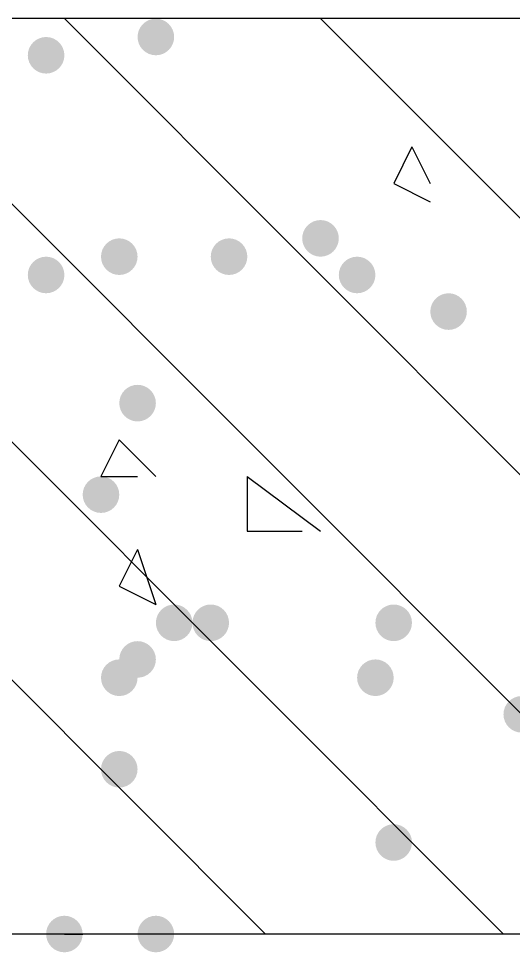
# Model space of a CAD drawing. Header units: inches. Extents: x 11 to 286, y 6 to 196.
# Drawn here: x 143.418 to 144.563, y 109.827 to 111.986 of the extents above; entities that cross this region are included whole.
import ezdxf

# ---------------------------------------------------------------- set-up
doc = ezdxf.new("R2010")
doc.units = ezdxf.units.IN
doc.header["$MEASUREMENT"] = 0
doc.layers.add('PDF_几何图形', color=7, linetype='Continuous')
doc.layers.add('PDF_实体填充', color=7, linetype='Continuous', true_color=0xffffff)

msp = doc.modelspace()

# ---------------------------------------------------------------- hatches: boundary and pattern name
at = {"layer": 'PDF_实体填充', "transparency": 33554559}
h = msp.add_hatch(color=7, dxfattribs=at)
edge = h.paths.add_edge_path(flags=0)
edge.add_spline(control_points=[(143.7781, 111.9434), (143.7781, 111.9202), (143.7591, 111.9011), (143.7358, 111.9011)], knot_values=[0, 0, 0, 0, 1, 1, 1, 1], degree=3, periodic=0)
edge.add_spline(control_points=[(143.7358, 111.9011), (143.7125, 111.9011), (143.6934, 111.9202), (143.6934, 111.9434)], knot_values=[0, 0, 0, 0, 1, 1, 1, 1], degree=3, periodic=0)
edge.add_line((143.6934, 111.9434), (143.6934, 111.9434))
edge.add_spline(control_points=[(143.6934, 111.9434), (143.6934, 111.9667), (143.7125, 111.9858), (143.7358, 111.9858)], knot_values=[0, 0, 0, 0, 1, 1, 1, 1], degree=3, periodic=0)
edge.add_spline(control_points=[(143.7358, 111.9858), (143.7591, 111.9858), (143.7781, 111.9667), (143.7781, 111.9434)], knot_values=[0, 0, 0, 0, 1, 1, 1, 1], degree=3, periodic=0)
edge.add_line((143.7781, 111.9434), (143.7781, 111.9434))
edge.add_line((143.7781, 111.9434), (143.7781, 111.9434))
h = msp.add_hatch(color=7, dxfattribs=at)
edge = h.paths.add_edge_path(flags=0)
edge.add_spline(control_points=[(143.5241, 111.9011), (143.5241, 111.8778), (143.5051, 111.8588), (143.4818, 111.8588)], knot_values=[0, 0, 0, 0, 1, 1, 1, 1], degree=3, periodic=0)
edge.add_spline(control_points=[(143.4818, 111.8588), (143.4585, 111.8588), (143.4394, 111.8778), (143.4394, 111.9011)], knot_values=[0, 0, 0, 0, 1, 1, 1, 1], degree=3, periodic=0)
edge.add_line((143.4394, 111.9011), (143.4394, 111.9011))
edge.add_spline(control_points=[(143.4394, 111.9011), (143.4394, 111.9244), (143.4585, 111.9434), (143.4818, 111.9434)], knot_values=[0, 0, 0, 0, 1, 1, 1, 1], degree=3, periodic=0)
edge.add_spline(control_points=[(143.4818, 111.9434), (143.5051, 111.9434), (143.5241, 111.9244), (143.5241, 111.9011)], knot_values=[0, 0, 0, 0, 1, 1, 1, 1], degree=3, periodic=0)
edge.add_line((143.5241, 111.9011), (143.5241, 111.9011))
edge.add_line((143.5241, 111.9011), (143.5241, 111.9011))
h = msp.add_hatch(color=7, dxfattribs=at)
edge = h.paths.add_edge_path(flags=0)
edge.add_spline(control_points=[(144.1591, 111.4778), (144.1591, 111.4545), (144.1401, 111.4354), (144.1168, 111.4354)], knot_values=[0, 0, 0, 0, 1, 1, 1, 1], degree=3, periodic=0)
edge.add_spline(control_points=[(144.1168, 111.4354), (144.0935, 111.4354), (144.0744, 111.4545), (144.0744, 111.4778)], knot_values=[0, 0, 0, 0, 1, 1, 1, 1], degree=3, periodic=0)
edge.add_line((144.0744, 111.4778), (144.0744, 111.4778))
edge.add_spline(control_points=[(144.0744, 111.4778), (144.0744, 111.5011), (144.0935, 111.5201), (144.1168, 111.5201)], knot_values=[0, 0, 0, 0, 1, 1, 1, 1], degree=3, periodic=0)
edge.add_spline(control_points=[(144.1168, 111.5201), (144.1401, 111.5201), (144.1591, 111.5011), (144.1591, 111.4778)], knot_values=[0, 0, 0, 0, 1, 1, 1, 1], degree=3, periodic=0)
edge.add_line((144.1591, 111.4778), (144.1591, 111.4778))
edge.add_line((144.1591, 111.4778), (144.1591, 111.4778))
h = msp.add_hatch(color=7, dxfattribs=at)
edge = h.paths.add_edge_path(flags=0)
edge.add_spline(control_points=[(143.6934, 111.4354), (143.6934, 111.4122), (143.6744, 111.3931), (143.6511, 111.3931)], knot_values=[0, 0, 0, 0, 1, 1, 1, 1], degree=3, periodic=0)
edge.add_spline(control_points=[(143.6511, 111.3931), (143.6278, 111.3931), (143.6088, 111.4122), (143.6088, 111.4354)], knot_values=[0, 0, 0, 0, 1, 1, 1, 1], degree=3, periodic=0)
edge.add_line((143.6088, 111.4354), (143.6088, 111.4354))
edge.add_spline(control_points=[(143.6088, 111.4354), (143.6088, 111.4587), (143.6278, 111.4778), (143.6511, 111.4778)], knot_values=[0, 0, 0, 0, 1, 1, 1, 1], degree=3, periodic=0)
edge.add_spline(control_points=[(143.6511, 111.4778), (143.6744, 111.4778), (143.6934, 111.4587), (143.6934, 111.4354)], knot_values=[0, 0, 0, 0, 1, 1, 1, 1], degree=3, periodic=0)
edge.add_line((143.6934, 111.4354), (143.6934, 111.4354))
edge.add_line((143.6934, 111.4354), (143.6934, 111.4354))
h = msp.add_hatch(color=7, dxfattribs=at)
edge = h.paths.add_edge_path(flags=0)
edge.add_spline(control_points=[(143.9474, 111.4354), (143.9474, 111.4122), (143.9284, 111.3931), (143.9051, 111.3931)], knot_values=[0, 0, 0, 0, 1, 1, 1, 1], degree=3, periodic=0)
edge.add_spline(control_points=[(143.9051, 111.3931), (143.8818, 111.3931), (143.8628, 111.4122), (143.8628, 111.4354)], knot_values=[0, 0, 0, 0, 1, 1, 1, 1], degree=3, periodic=0)
edge.add_line((143.8628, 111.4354), (143.8628, 111.4354))
edge.add_spline(control_points=[(143.8628, 111.4354), (143.8628, 111.4587), (143.8818, 111.4778), (143.9051, 111.4778)], knot_values=[0, 0, 0, 0, 1, 1, 1, 1], degree=3, periodic=0)
edge.add_spline(control_points=[(143.9051, 111.4778), (143.9284, 111.4778), (143.9474, 111.4587), (143.9474, 111.4354)], knot_values=[0, 0, 0, 0, 1, 1, 1, 1], degree=3, periodic=0)
edge.add_line((143.9474, 111.4354), (143.9474, 111.4354))
edge.add_line((143.9474, 111.4354), (143.9474, 111.4354))
h = msp.add_hatch(color=7, dxfattribs=at)
edge = h.paths.add_edge_path(flags=0)
edge.add_spline(control_points=[(143.5241, 111.3931), (143.5241, 111.3698), (143.5051, 111.3508), (143.4818, 111.3508)], knot_values=[0, 0, 0, 0, 1, 1, 1, 1], degree=3, periodic=0)
edge.add_spline(control_points=[(143.4818, 111.3508), (143.4585, 111.3508), (143.4394, 111.3698), (143.4394, 111.3931)], knot_values=[0, 0, 0, 0, 1, 1, 1, 1], degree=3, periodic=0)
edge.add_line((143.4394, 111.3931), (143.4394, 111.3931))
edge.add_spline(control_points=[(143.4394, 111.3931), (143.4394, 111.4164), (143.4585, 111.4354), (143.4818, 111.4354)], knot_values=[0, 0, 0, 0, 1, 1, 1, 1], degree=3, periodic=0)
edge.add_spline(control_points=[(143.4818, 111.4354), (143.5051, 111.4354), (143.5241, 111.4164), (143.5241, 111.3931)], knot_values=[0, 0, 0, 0, 1, 1, 1, 1], degree=3, periodic=0)
edge.add_line((143.5241, 111.3931), (143.5241, 111.3931))
edge.add_line((143.5241, 111.3931), (143.5241, 111.3931))
h = msp.add_hatch(color=7, dxfattribs=at)
edge = h.paths.add_edge_path(flags=0)
edge.add_spline(control_points=[(144.2438, 111.3931), (144.2438, 111.3698), (144.2247, 111.3508), (144.2014, 111.3508)], knot_values=[0, 0, 0, 0, 1, 1, 1, 1], degree=3, periodic=0)
edge.add_spline(control_points=[(144.2014, 111.3508), (144.1782, 111.3508), (144.1591, 111.3698), (144.1591, 111.3931)], knot_values=[0, 0, 0, 0, 1, 1, 1, 1], degree=3, periodic=0)
edge.add_line((144.1591, 111.3931), (144.1591, 111.3931))
edge.add_spline(control_points=[(144.1591, 111.3931), (144.1591, 111.4164), (144.1782, 111.4354), (144.2014, 111.4354)], knot_values=[0, 0, 0, 0, 1, 1, 1, 1], degree=3, periodic=0)
edge.add_spline(control_points=[(144.2014, 111.4354), (144.2247, 111.4354), (144.2438, 111.4164), (144.2438, 111.3931)], knot_values=[0, 0, 0, 0, 1, 1, 1, 1], degree=3, periodic=0)
edge.add_line((144.2438, 111.3931), (144.2438, 111.3931))
edge.add_line((144.2438, 111.3931), (144.2438, 111.3931))
h = msp.add_hatch(color=7, dxfattribs=at)
edge = h.paths.add_edge_path(flags=0)
edge.add_spline(control_points=[(144.4554, 111.3084), (144.4554, 111.2852), (144.4364, 111.2661), (144.4131, 111.2661)], knot_values=[0, 0, 0, 0, 1, 1, 1, 1], degree=3, periodic=0)
edge.add_spline(control_points=[(144.4131, 111.2661), (144.3898, 111.2661), (144.3708, 111.2852), (144.3708, 111.3084)], knot_values=[0, 0, 0, 0, 1, 1, 1, 1], degree=3, periodic=0)
edge.add_line((144.3708, 111.3084), (144.3708, 111.3084))
edge.add_spline(control_points=[(144.3708, 111.3084), (144.3708, 111.3317), (144.3898, 111.3508), (144.4131, 111.3508)], knot_values=[0, 0, 0, 0, 1, 1, 1, 1], degree=3, periodic=0)
edge.add_spline(control_points=[(144.4131, 111.3508), (144.4364, 111.3508), (144.4554, 111.3317), (144.4554, 111.3084)], knot_values=[0, 0, 0, 0, 1, 1, 1, 1], degree=3, periodic=0)
edge.add_line((144.4554, 111.3084), (144.4554, 111.3084))
edge.add_line((144.4554, 111.3084), (144.4554, 111.3084))
h = msp.add_hatch(color=7, dxfattribs=at)
edge = h.paths.add_edge_path(flags=0)
edge.add_spline(control_points=[(143.7358, 111.0968), (143.7358, 111.0735), (143.7167, 111.0544), (143.6934, 111.0544)], knot_values=[0, 0, 0, 0, 1, 1, 1, 1], degree=3, periodic=0)
edge.add_spline(control_points=[(143.6934, 111.0544), (143.6702, 111.0544), (143.6511, 111.0735), (143.6511, 111.0968)], knot_values=[0, 0, 0, 0, 1, 1, 1, 1], degree=3, periodic=0)
edge.add_line((143.6511, 111.0968), (143.6511, 111.0968))
edge.add_spline(control_points=[(143.6511, 111.0968), (143.6511, 111.1201), (143.6702, 111.1391), (143.6934, 111.1391)], knot_values=[0, 0, 0, 0, 1, 1, 1, 1], degree=3, periodic=0)
edge.add_spline(control_points=[(143.6934, 111.1391), (143.7167, 111.1391), (143.7358, 111.1201), (143.7358, 111.0968)], knot_values=[0, 0, 0, 0, 1, 1, 1, 1], degree=3, periodic=0)
edge.add_line((143.7358, 111.0968), (143.7358, 111.0968))
edge.add_line((143.7358, 111.0968), (143.7358, 111.0968))
h = msp.add_hatch(color=7, dxfattribs=at)
edge = h.paths.add_edge_path(flags=0)
edge.add_spline(control_points=[(143.6511, 110.8851), (143.6511, 110.8618), (143.6321, 110.8428), (143.6088, 110.8428)], knot_values=[0, 0, 0, 0, 1, 1, 1, 1], degree=3, periodic=0)
edge.add_spline(control_points=[(143.6088, 110.8428), (143.5855, 110.8428), (143.5664, 110.8618), (143.5664, 110.8851)], knot_values=[0, 0, 0, 0, 1, 1, 1, 1], degree=3, periodic=0)
edge.add_line((143.5664, 110.8851), (143.5664, 110.8851))
edge.add_spline(control_points=[(143.5664, 110.8851), (143.5664, 110.9084), (143.5855, 110.9274), (143.6088, 110.9274)], knot_values=[0, 0, 0, 0, 1, 1, 1, 1], degree=3, periodic=0)
edge.add_spline(control_points=[(143.6088, 110.9274), (143.6321, 110.9274), (143.6511, 110.9084), (143.6511, 110.8851)], knot_values=[0, 0, 0, 0, 1, 1, 1, 1], degree=3, periodic=0)
edge.add_line((143.6511, 110.8851), (143.6511, 110.8851))
edge.add_line((143.6511, 110.8851), (143.6511, 110.8851))
h = msp.add_hatch(color=7, dxfattribs=at)
edge = h.paths.add_edge_path(flags=0)
edge.add_spline(control_points=[(143.8204, 110.5888), (143.8204, 110.5655), (143.8014, 110.5464), (143.7781, 110.5464)], knot_values=[0, 0, 0, 0, 1, 1, 1, 1], degree=3, periodic=0)
edge.add_spline(control_points=[(143.7781, 110.5464), (143.7548, 110.5464), (143.7358, 110.5655), (143.7358, 110.5888)], knot_values=[0, 0, 0, 0, 1, 1, 1, 1], degree=3, periodic=0)
edge.add_line((143.7358, 110.5888), (143.7358, 110.5888))
edge.add_spline(control_points=[(143.7358, 110.5888), (143.7358, 110.6121), (143.7548, 110.6311), (143.7781, 110.6311)], knot_values=[0, 0, 0, 0, 1, 1, 1, 1], degree=3, periodic=0)
edge.add_spline(control_points=[(143.7781, 110.6311), (143.8014, 110.6311), (143.8204, 110.6121), (143.8204, 110.5888)], knot_values=[0, 0, 0, 0, 1, 1, 1, 1], degree=3, periodic=0)
edge.add_line((143.8204, 110.5888), (143.8204, 110.5888))
edge.add_line((143.8204, 110.5888), (143.8204, 110.5888))
h = msp.add_hatch(color=7, dxfattribs=at)
edge = h.paths.add_edge_path(flags=0)
edge.add_spline(control_points=[(143.9051, 110.5888), (143.9051, 110.5655), (143.8861, 110.5464), (143.8628, 110.5464)], knot_values=[0, 0, 0, 0, 1, 1, 1, 1], degree=3, periodic=0)
edge.add_spline(control_points=[(143.8628, 110.5464), (143.8395, 110.5464), (143.8204, 110.5655), (143.8204, 110.5888)], knot_values=[0, 0, 0, 0, 1, 1, 1, 1], degree=3, periodic=0)
edge.add_line((143.8204, 110.5888), (143.8204, 110.5888))
edge.add_spline(control_points=[(143.8204, 110.5888), (143.8204, 110.6121), (143.8395, 110.6311), (143.8628, 110.6311)], knot_values=[0, 0, 0, 0, 1, 1, 1, 1], degree=3, periodic=0)
edge.add_spline(control_points=[(143.8628, 110.6311), (143.8861, 110.6311), (143.9051, 110.6121), (143.9051, 110.5888)], knot_values=[0, 0, 0, 0, 1, 1, 1, 1], degree=3, periodic=0)
edge.add_line((143.9051, 110.5888), (143.9051, 110.5888))
edge.add_line((143.9051, 110.5888), (143.9051, 110.5888))
h = msp.add_hatch(color=7, dxfattribs=at)
edge = h.paths.add_edge_path(flags=0)
edge.add_spline(control_points=[(144.3284, 110.5888), (144.3284, 110.5655), (144.3094, 110.5464), (144.2861, 110.5464)], knot_values=[0, 0, 0, 0, 1, 1, 1, 1], degree=3, periodic=0)
edge.add_spline(control_points=[(144.2861, 110.5464), (144.2628, 110.5464), (144.2438, 110.5655), (144.2438, 110.5888)], knot_values=[0, 0, 0, 0, 1, 1, 1, 1], degree=3, periodic=0)
edge.add_line((144.2438, 110.5888), (144.2438, 110.5888))
edge.add_spline(control_points=[(144.2438, 110.5888), (144.2438, 110.6121), (144.2628, 110.6311), (144.2861, 110.6311)], knot_values=[0, 0, 0, 0, 1, 1, 1, 1], degree=3, periodic=0)
edge.add_spline(control_points=[(144.2861, 110.6311), (144.3094, 110.6311), (144.3284, 110.6121), (144.3284, 110.5888)], knot_values=[0, 0, 0, 0, 1, 1, 1, 1], degree=3, periodic=0)
edge.add_line((144.3284, 110.5888), (144.3284, 110.5888))
edge.add_line((144.3284, 110.5888), (144.3284, 110.5888))
h = msp.add_hatch(color=7, dxfattribs=at)
edge = h.paths.add_edge_path(flags=0)
edge.add_spline(control_points=[(143.7358, 110.5041), (143.7358, 110.4808), (143.7167, 110.4618), (143.6934, 110.4618)], knot_values=[0, 0, 0, 0, 1, 1, 1, 1], degree=3, periodic=0)
edge.add_spline(control_points=[(143.6934, 110.4618), (143.6702, 110.4618), (143.6511, 110.4808), (143.6511, 110.5041)], knot_values=[0, 0, 0, 0, 1, 1, 1, 1], degree=3, periodic=0)
edge.add_line((143.6511, 110.5041), (143.6511, 110.5041))
edge.add_spline(control_points=[(143.6511, 110.5041), (143.6511, 110.5274), (143.6702, 110.5464), (143.6934, 110.5464)], knot_values=[0, 0, 0, 0, 1, 1, 1, 1], degree=3, periodic=0)
edge.add_spline(control_points=[(143.6934, 110.5464), (143.7167, 110.5464), (143.7358, 110.5274), (143.7358, 110.5041)], knot_values=[0, 0, 0, 0, 1, 1, 1, 1], degree=3, periodic=0)
edge.add_line((143.7358, 110.5041), (143.7358, 110.5041))
edge.add_line((143.7358, 110.5041), (143.7358, 110.5041))
h = msp.add_hatch(color=7, dxfattribs=at)
edge = h.paths.add_edge_path(flags=0)
edge.add_spline(control_points=[(143.6934, 110.4618), (143.6934, 110.4385), (143.6744, 110.4194), (143.6511, 110.4194)], knot_values=[0, 0, 0, 0, 1, 1, 1, 1], degree=3, periodic=0)
edge.add_spline(control_points=[(143.6511, 110.4194), (143.6278, 110.4194), (143.6088, 110.4385), (143.6088, 110.4618)], knot_values=[0, 0, 0, 0, 1, 1, 1, 1], degree=3, periodic=0)
edge.add_line((143.6088, 110.4618), (143.6088, 110.4618))
edge.add_spline(control_points=[(143.6088, 110.4618), (143.6088, 110.4851), (143.6278, 110.5041), (143.6511, 110.5041)], knot_values=[0, 0, 0, 0, 1, 1, 1, 1], degree=3, periodic=0)
edge.add_spline(control_points=[(143.6511, 110.5041), (143.6744, 110.5041), (143.6934, 110.4851), (143.6934, 110.4618)], knot_values=[0, 0, 0, 0, 1, 1, 1, 1], degree=3, periodic=0)
edge.add_line((143.6934, 110.4618), (143.6934, 110.4618))
edge.add_line((143.6934, 110.4618), (143.6934, 110.4618))
h = msp.add_hatch(color=7, dxfattribs=at)
edge = h.paths.add_edge_path(flags=0)
edge.add_spline(control_points=[(144.2861, 110.4618), (144.2861, 110.4385), (144.2671, 110.4194), (144.2438, 110.4194)], knot_values=[0, 0, 0, 0, 1, 1, 1, 1], degree=3, periodic=0)
edge.add_spline(control_points=[(144.2438, 110.4194), (144.2205, 110.4194), (144.2014, 110.4385), (144.2014, 110.4618)], knot_values=[0, 0, 0, 0, 1, 1, 1, 1], degree=3, periodic=0)
edge.add_line((144.2014, 110.4618), (144.2014, 110.4618))
edge.add_spline(control_points=[(144.2014, 110.4618), (144.2014, 110.4851), (144.2205, 110.5041), (144.2438, 110.5041)], knot_values=[0, 0, 0, 0, 1, 1, 1, 1], degree=3, periodic=0)
edge.add_spline(control_points=[(144.2438, 110.5041), (144.2671, 110.5041), (144.2861, 110.4851), (144.2861, 110.4618)], knot_values=[0, 0, 0, 0, 1, 1, 1, 1], degree=3, periodic=0)
edge.add_line((144.2861, 110.4618), (144.2861, 110.4618))
edge.add_line((144.2861, 110.4618), (144.2861, 110.4618))
h = msp.add_hatch(color=7, dxfattribs=at)
edge = h.paths.add_edge_path(flags=0)
edge.add_spline(control_points=[(144.6248, 110.3771), (144.6248, 110.3538), (144.6057, 110.3348), (144.5824, 110.3348)], knot_values=[0, 0, 0, 0, 1, 1, 1, 1], degree=3, periodic=0)
edge.add_spline(control_points=[(144.5824, 110.3348), (144.5592, 110.3348), (144.5401, 110.3538), (144.5401, 110.3771)], knot_values=[0, 0, 0, 0, 1, 1, 1, 1], degree=3, periodic=0)
edge.add_line((144.5401, 110.3771), (144.5401, 110.3771))
edge.add_spline(control_points=[(144.5401, 110.3771), (144.5401, 110.4004), (144.5592, 110.4194), (144.5824, 110.4194)], knot_values=[0, 0, 0, 0, 1, 1, 1, 1], degree=3, periodic=0)
edge.add_spline(control_points=[(144.5824, 110.4194), (144.6057, 110.4194), (144.6248, 110.4004), (144.6248, 110.3771)], knot_values=[0, 0, 0, 0, 1, 1, 1, 1], degree=3, periodic=0)
edge.add_line((144.6248, 110.3771), (144.6248, 110.3771))
edge.add_line((144.6248, 110.3771), (144.6248, 110.3771))
h = msp.add_hatch(color=7, dxfattribs=at)
edge = h.paths.add_edge_path(flags=0)
edge.add_spline(control_points=[(143.6934, 110.2501), (143.6934, 110.2268), (143.6744, 110.2078), (143.6511, 110.2078)], knot_values=[0, 0, 0, 0, 1, 1, 1, 1], degree=3, periodic=0)
edge.add_spline(control_points=[(143.6511, 110.2078), (143.6278, 110.2078), (143.6088, 110.2268), (143.6088, 110.2501)], knot_values=[0, 0, 0, 0, 1, 1, 1, 1], degree=3, periodic=0)
edge.add_line((143.6088, 110.2501), (143.6088, 110.2501))
edge.add_spline(control_points=[(143.6088, 110.2501), (143.6088, 110.2734), (143.6278, 110.2924), (143.6511, 110.2924)], knot_values=[0, 0, 0, 0, 1, 1, 1, 1], degree=3, periodic=0)
edge.add_spline(control_points=[(143.6511, 110.2924), (143.6744, 110.2924), (143.6934, 110.2734), (143.6934, 110.2501)], knot_values=[0, 0, 0, 0, 1, 1, 1, 1], degree=3, periodic=0)
edge.add_line((143.6934, 110.2501), (143.6934, 110.2501))
edge.add_line((143.6934, 110.2501), (143.6934, 110.2501))
h = msp.add_hatch(color=7, dxfattribs=at)
edge = h.paths.add_edge_path(flags=0)
edge.add_spline(control_points=[(144.3284, 110.0808), (144.3284, 110.0575), (144.3094, 110.0384), (144.2861, 110.0384)], knot_values=[0, 0, 0, 0, 1, 1, 1, 1], degree=3, periodic=0)
edge.add_spline(control_points=[(144.2861, 110.0384), (144.2628, 110.0384), (144.2438, 110.0575), (144.2438, 110.0808)], knot_values=[0, 0, 0, 0, 1, 1, 1, 1], degree=3, periodic=0)
edge.add_line((144.2438, 110.0808), (144.2438, 110.0808))
edge.add_spline(control_points=[(144.2438, 110.0808), (144.2438, 110.1041), (144.2628, 110.1231), (144.2861, 110.1231)], knot_values=[0, 0, 0, 0, 1, 1, 1, 1], degree=3, periodic=0)
edge.add_spline(control_points=[(144.2861, 110.1231), (144.3094, 110.1231), (144.3284, 110.1041), (144.3284, 110.0808)], knot_values=[0, 0, 0, 0, 1, 1, 1, 1], degree=3, periodic=0)
edge.add_line((144.3284, 110.0808), (144.3284, 110.0808))
edge.add_line((144.3284, 110.0808), (144.3284, 110.0808))
h = msp.add_hatch(color=7, dxfattribs=at)
edge = h.paths.add_edge_path(flags=0)
edge.add_spline(control_points=[(143.5664, 109.8691), (143.5664, 109.8458), (143.5474, 109.8268), (143.5241, 109.8268)], knot_values=[0, 0, 0, 0, 1, 1, 1, 1], degree=3, periodic=0)
edge.add_spline(control_points=[(143.5241, 109.8268), (143.5008, 109.8268), (143.4818, 109.8458), (143.4818, 109.8691)], knot_values=[0, 0, 0, 0, 1, 1, 1, 1], degree=3, periodic=0)
edge.add_line((143.4818, 109.8691), (143.4818, 109.8691))
edge.add_spline(control_points=[(143.4818, 109.8691), (143.4818, 109.8924), (143.5008, 109.9114), (143.5241, 109.9114)], knot_values=[0, 0, 0, 0, 1, 1, 1, 1], degree=3, periodic=0)
edge.add_spline(control_points=[(143.5241, 109.9114), (143.5474, 109.9114), (143.5664, 109.8924), (143.5664, 109.8691)], knot_values=[0, 0, 0, 0, 1, 1, 1, 1], degree=3, periodic=0)
edge.add_line((143.5664, 109.8691), (143.5664, 109.8691))
edge.add_line((143.5664, 109.8691), (143.5664, 109.8691))
h = msp.add_hatch(color=7, dxfattribs=at)
edge = h.paths.add_edge_path(flags=0)
edge.add_spline(control_points=[(143.7781, 109.8691), (143.7781, 109.8458), (143.7591, 109.8268), (143.7358, 109.8268)], knot_values=[0, 0, 0, 0, 1, 1, 1, 1], degree=3, periodic=0)
edge.add_spline(control_points=[(143.7358, 109.8268), (143.7125, 109.8268), (143.6934, 109.8458), (143.6934, 109.8691)], knot_values=[0, 0, 0, 0, 1, 1, 1, 1], degree=3, periodic=0)
edge.add_line((143.6934, 109.8691), (143.6934, 109.8691))
edge.add_spline(control_points=[(143.6934, 109.8691), (143.6934, 109.8924), (143.7125, 109.9114), (143.7358, 109.9114)], knot_values=[0, 0, 0, 0, 1, 1, 1, 1], degree=3, periodic=0)
edge.add_spline(control_points=[(143.7358, 109.9114), (143.7591, 109.9114), (143.7781, 109.8924), (143.7781, 109.8691)], knot_values=[0, 0, 0, 0, 1, 1, 1, 1], degree=3, periodic=0)
edge.add_line((143.7781, 109.8691), (143.7781, 109.8691))
edge.add_line((143.7781, 109.8691), (143.7781, 109.8691))

# ---------------------------------------------------------------- linework, layer by layer
at = {"layer": 'PDF_几何图形'}
for p, q in [((161.7698, 111.9858), (133.0678, 111.9858)), ((141.8731, 111.9858), (143.9898, 109.8691)), ((142.4234, 111.9858), (144.5401, 109.8691)), ((142.9738, 111.9858), (145.0904, 109.8691)), ((143.5241, 111.9858), (145.6408, 109.8691)), ((144.1168, 111.9858), (146.2334, 109.8691)), ((144.3284, 111.6894), (144.2861, 111.6048)), ((144.3284, 111.6894), (144.3708, 111.6048)), ((144.2861, 111.6048), (144.3708, 111.5624)), ((143.6511, 111.0121), (143.6088, 110.9274)), ((143.6511, 111.0121), (143.7358, 110.9274)), ((143.6088, 110.9274), (143.6934, 110.9274)), ((143.9474, 110.9274), (144.1168, 110.8004)), ((143.9474, 110.9274), (143.9474, 110.8004)), ((143.9474, 110.8004), (144.0744, 110.8004)), ((143.6934, 110.7581), (143.6511, 110.6734)), ((143.6934, 110.7581), (143.7358, 110.6311)), ((143.6511, 110.6734), (143.7358, 110.6311)), ((161.7698, 109.8691), (133.0678, 109.8691)), ((143.5241, 109.8691), (143.5664, 109.8691))]:
    msp.add_line(p, q, dxfattribs=at)

doc.saveas('drawing.dxf')
